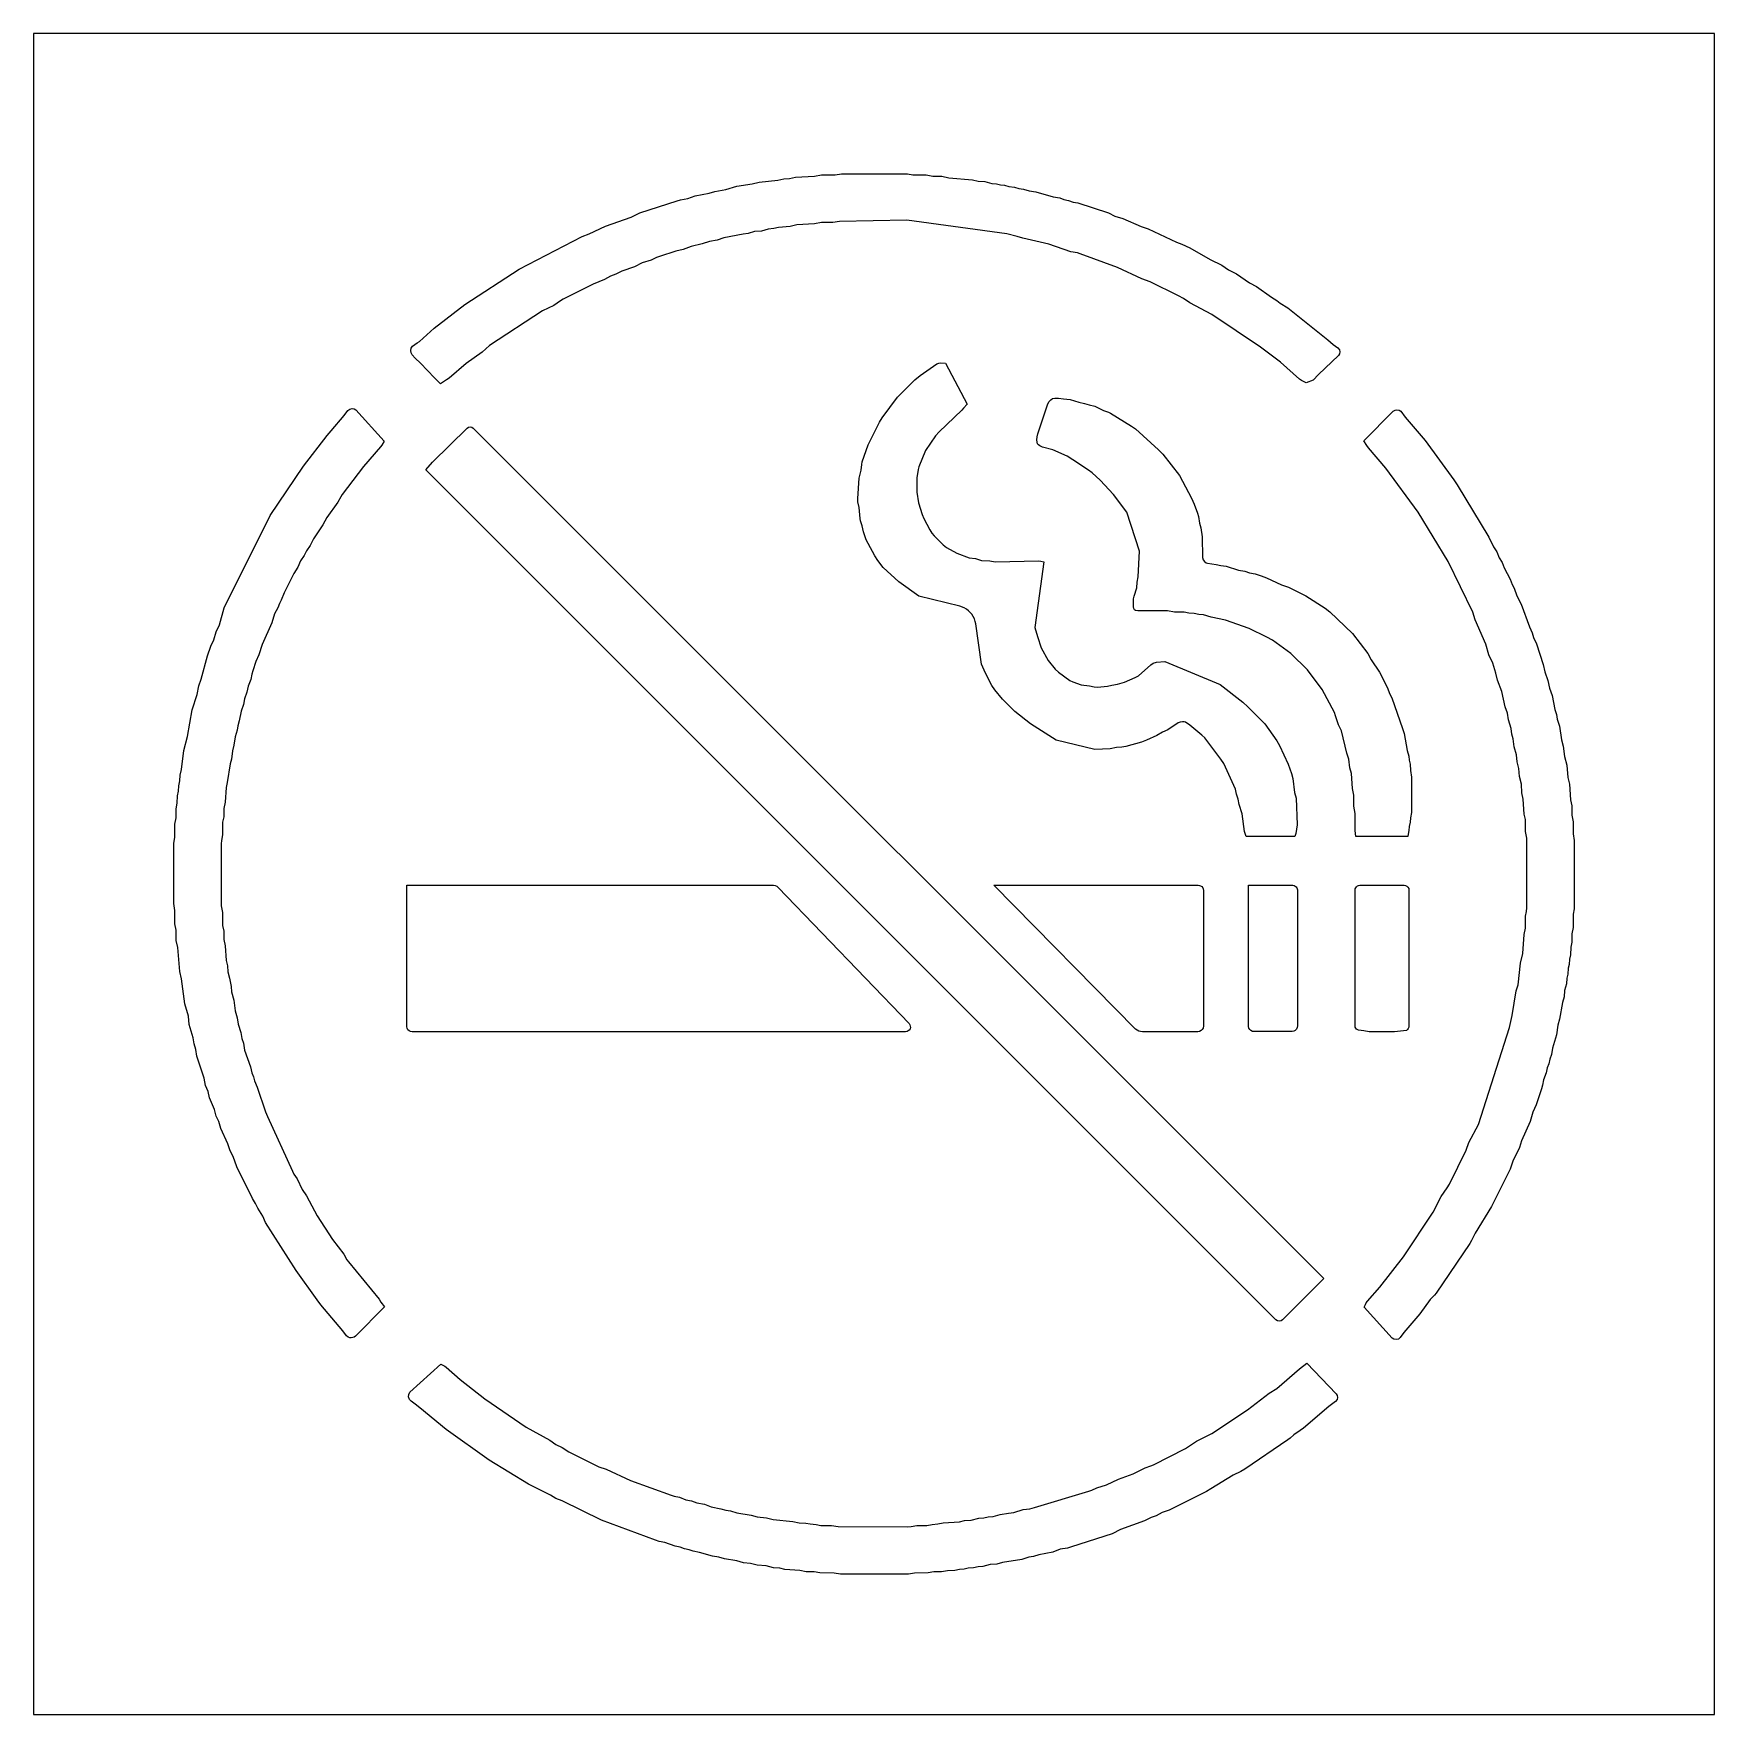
# Model space of a CAD drawing. Header units: inches. Extents: x 0 to 36, y 0 to 36.
import ezdxf

# ---------------------------------------------------------------- set-up
doc = ezdxf.new("R2010")
doc.units = ezdxf.units.IN
doc.header["$MEASUREMENT"] = 0
doc.layers.add('CUT', color=1, linetype='Continuous')

msp = doc.modelspace()

# ---------------------------------------------------------------- linework, layer by layer
at = {"layer": 'CUT'}
for points in [[(0, 0), (36, 0), (36, 36), (0, 36)], [(12.797, 32.071), (12.986, 32.159), (13.785, 32.418), (13.857, 32.437), (14.012, 32.465), (14.172, 32.523), (14.473, 32.585), (14.59, 32.62), (14.83, 32.662), (15.06, 32.731), (15.393, 32.779), (15.54, 32.817), (15.942, 32.859), (16.068, 32.888), (16.192, 32.896), (16.317, 32.922), (16.729, 32.944), (16.876, 32.972), (17.167, 32.975), (17.307, 32.999), (18.649, 33), (18.715, 32.997), (18.834, 32.975), (19.118, 32.972), (19.258, 32.948), (19.451, 32.945), (19.606, 32.914), (20.113, 32.87), (20.232, 32.843), (20.371, 32.832), (20.522, 32.791), (20.625, 32.782), (20.707, 32.764), (20.793, 32.753), (20.89, 32.728), (21.007, 32.71), (21.104, 32.684), (21.205, 32.669), (21.325, 32.632), (21.464, 32.614), (21.839, 32.506), (21.977, 32.481), (22.067, 32.448), (22.167, 32.426), (22.263, 32.392), (22.365, 32.374), (23.02, 32.158), (23.16, 32.092), (23.331, 32.04), (23.722, 31.868), (23.87, 31.822), (24.478, 31.531), (24.594, 31.488), (24.762, 31.412), (25.198, 31.161), (25.448, 31.043), (25.594, 30.94), (25.761, 30.856), (26.045, 30.662), (26.19, 30.586), (26.511, 30.353), (26.625, 30.286), (26.701, 30.223), (26.861, 30.129), (27.722, 29.441), (27.838, 29.343), (27.938, 29.269), (27.968, 29.229), (27.977, 29.183), (27.97, 29.142), (27.946, 29.104), (27.522, 28.7), (27.403, 28.577), (27.253, 28.517), (27.188, 28.555), (27.157, 28.57), (27.116, 28.601), (26.704, 28.961), (26.281, 29.284), (25.233, 29.984), (24.763, 30.235), (24.629, 30.327), (24.523, 30.383), (23.912, 30.687), (23.739, 30.747), (23.216, 30.992), (22.413, 31.285), (22.356, 31.302), (22.218, 31.328), (21.743, 31.491), (21.187, 31.616), (21.069, 31.651), (20.843, 31.709), (18.701, 32.004), (17.258, 31.979), (17.118, 31.955), (16.872, 31.952), (16.725, 31.924), (16.344, 31.902), (16.204, 31.871), (15.958, 31.849), (15.854, 31.824), (15.73, 31.811), (15.587, 31.772), (15.439, 31.758), (15.302, 31.72), (15.201, 31.706), (14.784, 31.624), (14.644, 31.577), (14.475, 31.55), (14.322, 31.494), (14.081, 31.439), (13.913, 31.375), (13.754, 31.343), (13.406, 31.227), (13.343, 31.203), (13.23, 31.147), (13.037, 31.09), (12.871, 31.006), (12.602, 30.912), (12.469, 30.845), (12.353, 30.803), (12.228, 30.737), (11.985, 30.636), (11.341, 30.314), (11.283, 30.28), (11.144, 30.18), (10.901, 30.063), (9.767, 29.317), (9.604, 29.175), (9.267, 28.936), (8.899, 28.617), (8.841, 28.586), (8.714, 28.499), (8.587, 28.626), (8.289, 28.942), (8.171, 29.045), (8.109, 29.121), (8.084, 29.165), (8.076, 29.216), (8.088, 29.264), (8.118, 29.307), (8.212, 29.376), (8.265, 29.409), (8.577, 29.689), (9.237, 30.197), (10.399, 30.955), (11.75, 31.657), (11.902, 31.71), (12.246, 31.877)], [(17.679, 26.478), (17.723, 26.651), (17.737, 26.769), (17.75, 26.827), (17.873, 27.189), (18.117, 27.678), (18.178, 27.773), (18.504, 28.213), (18.873, 28.586), (18.989, 28.68), (19.345, 28.927), (19.386, 28.942), (19.429, 28.947), (19.535, 28.943), (19.998, 28.063), (19.915, 27.98), (19.881, 27.935), (19.394, 27.468), (19.319, 27.384), (19.104, 27.069), (18.962, 26.722), (18.946, 26.665), (18.914, 26.482), (18.915, 26.176), (18.955, 25.949), (19.032, 25.698), (19.065, 25.615), (19.196, 25.37), (19.239, 25.301), (19.289, 25.245), (19.485, 25.049), (19.554, 24.992), (19.777, 24.87), (20.037, 24.775), (20.176, 24.755), (20.304, 24.716), (20.481, 24.706), (20.592, 24.685), (21.528, 24.706), (21.576, 24.703), (21.636, 24.683), (21.446, 23.282), (21.501, 23.09), (21.577, 22.847), (21.728, 22.572), (21.882, 22.388), (21.953, 22.322), (22.196, 22.147), (22.256, 22.117), (22.44, 22.054), (22.617, 22.029), (22.714, 22.007), (22.786, 22.005), (23.002, 22.024), (23.092, 22.046), (23.215, 22.064), (23.366, 22.108), (23.592, 22.208), (23.663, 22.248), (23.926, 22.481), (23.979, 22.519), (24.048, 22.534), (24.229, 22.555), (25.418, 22.056), (25.903, 21.677), (26.009, 21.583), (26.372, 21.215), (26.625, 20.852), (26.686, 20.749), (26.871, 20.355), (26.943, 20.15), (26.968, 20.049), (27.01, 19.745), (27.041, 19.627), (27.066, 19.052), (27.038, 18.871), (27.016, 18.805), (25.973, 18.805), (25.938, 18.912), (25.885, 19.29), (25.823, 19.49), (25.801, 19.606), (25.765, 19.71), (25.742, 19.817), (25.492, 20.37), (25.43, 20.463), (25.086, 20.917), (25.025, 20.972), (24.764, 21.185), (24.675, 21.25), (24.642, 21.261), (24.608, 21.262), (24.558, 21.252), (24.516, 21.237), (24.292, 21.089), (24.181, 21.04), (24.061, 20.966), (23.836, 20.863), (23.73, 20.826), (23.391, 20.732), (23.31, 20.715), (23.192, 20.707), (23.059, 20.684), (22.727, 20.668), (21.902, 20.867), (21.355, 21.215), (21.013, 21.484), (20.752, 21.743), (20.589, 21.948), (20.527, 22.041), (20.385, 22.305), (20.3, 22.493), (20.182, 23.356), (20.17, 23.411), (20.152, 23.464), (20.127, 23.515), (20.096, 23.563), (20.027, 23.637), (19.982, 23.671), (19.933, 23.7), (19.838, 23.735), (18.963, 23.951), (18.532, 24.256), (18.198, 24.568), (18.082, 24.715), (18.015, 24.814), (17.872, 25.078), (17.834, 25.159), (17.776, 25.329), (17.75, 25.46), (17.713, 25.563), (17.703, 25.614), (17.682, 25.853), (17.657, 25.971), (17.656, 26.044)], [(28.276, 19.69), (28.248, 19.83), (28.225, 20.151), (28.194, 20.276), (28.17, 20.46), (28.127, 20.591), (28.011, 21.064), (27.948, 21.198), (27.887, 21.391), (27.86, 21.461), (27.599, 21.95), (27.284, 22.37), (26.929, 22.725), (26.532, 23.007), (26.416, 23.076), (26.039, 23.261), (25.53, 23.44), (25.221, 23.498), (25.057, 23.548), (24.955, 23.558), (24.858, 23.578), (24.741, 23.585), (24.644, 23.605), (24.436, 23.61), (24.289, 23.634), (23.652, 23.636), (23.604, 23.643), (23.577, 23.659), (23.562, 23.686), (23.556, 23.72), (23.559, 23.891), (23.571, 23.949), (23.626, 24.128), (23.64, 24.252), (23.661, 24.363), (23.69, 24.912), (23.413, 25.751), (23.13, 26.127), (22.845, 26.435), (22.67, 26.589), (22.592, 26.647), (22.261, 26.868), (22.134, 26.946), (21.827, 27.087), (21.61, 27.143), (21.55, 27.168), (21.521, 27.189), (21.502, 27.215), (21.492, 27.247), (21.489, 27.298), (21.494, 27.365), (21.51, 27.43), (21.726, 28.069), (21.754, 28.121), (21.787, 28.159), (21.822, 28.182), (21.871, 28.194), (21.952, 28.195), (22.056, 28.174), (22.203, 28.161), (22.388, 28.104), (22.511, 28.08), (22.608, 28.046), (22.729, 28.017), (22.918, 27.926), (23.021, 27.891), (23.068, 27.87), (23.514, 27.594), (23.6, 27.534), (24.096, 27.087), (24.188, 26.989), (24.543, 26.534), (24.8, 26.051), (24.86, 25.922), (24.929, 25.731), (24.949, 25.66), (24.972, 25.512), (24.997, 25.415), (25.028, 25.225), (25.034, 24.778), (25.048, 24.731), (25.078, 24.692), (25.112, 24.668), (25.145, 24.655), (25.329, 24.631), (25.426, 24.607), (25.542, 24.59), (25.808, 24.511), (25.946, 24.485), (26.043, 24.45), (26.166, 24.427), (26.294, 24.386), (26.406, 24.343), (26.726, 24.196), (26.879, 24.145), (27.248, 23.96), (27.665, 23.693), (27.764, 23.614), (28.246, 23.153), (28.575, 22.725), (28.648, 22.587), (28.827, 22.32), (28.995, 21.985), (29.043, 21.863), (29.092, 21.775), (29.321, 21.117), (29.353, 21.01), (29.419, 20.648), (29.453, 20.523), (29.463, 20.437), (29.481, 20.355), (29.488, 20.215), (29.511, 20.075), (29.51, 19.318), (29.489, 19.206), (29.482, 19.112), (29.462, 19.015), (29.455, 18.929), (29.445, 18.896), (29.431, 18.805), (28.322, 18.805), (28.305, 18.93), (28.303, 19.297), (28.279, 19.452)], [(3.912, 12.815), (3.872, 12.958), (3.77, 13.208), (3.739, 13.344), (3.685, 13.473), (3.653, 13.625), (3.498, 14.095), (3.475, 14.24), (3.436, 14.359), (3.418, 14.49), (3.333, 14.778), (3.314, 14.955), (3.242, 15.222), (3.169, 15.757), (3.131, 15.911), (3.086, 16.426), (3.056, 16.573), (3.052, 16.796), (3.028, 16.936), (3.025, 17.22), (3.001, 17.368), (3, 18.59), (3, 18.59), (3.003, 18.663), (3.025, 18.782), (3.028, 19.066), (3.052, 19.206), (3.056, 19.399), (3.078, 19.518), (3.083, 19.673), (3.104, 19.777), (3.11, 19.887), (3.131, 19.998), (3.138, 20.115), (3.168, 20.241), (3.215, 20.643), (3.298, 20.946), (3.399, 21.515), (3.501, 21.844), (3.536, 22.027), (3.588, 22.174), (3.726, 22.672), (3.796, 22.878), (3.863, 23.018), (3.912, 23.19), (3.982, 23.338), (4.084, 23.702), (5.068, 25.677), (5.783, 26.735), (6.285, 27.39), (6.371, 27.494), (6.654, 27.822), (6.727, 27.926), (6.77, 27.959), (6.823, 27.971), (6.867, 27.962), (6.905, 27.939), (7.505, 27.269), (7.459, 27.187), (7.429, 27.146), (7.064, 26.728), (6.61, 26.131), (6.578, 26.081), (6.516, 25.963), (6.278, 25.636), (6.194, 25.479), (5.992, 25.181), (5.921, 25.034), (5.844, 24.925), (5.795, 24.822), (5.716, 24.706), (5.659, 24.569), (5.576, 24.439), (5.368, 24.023), (5.305, 23.864), (5.267, 23.796), (5.229, 23.703), (5.159, 23.571), (5.1, 23.379), (4.893, 22.913), (4.827, 22.691), (4.76, 22.551), (4.692, 22.352), (4.672, 22.281), (4.651, 22.164), (4.598, 22.025), (4.57, 21.896), (4.515, 21.75), (4.495, 21.627), (4.446, 21.487), (4.406, 21.282), (4.374, 21.171), (4.36, 21.078), (4.316, 20.936), (4.291, 20.758), (4.259, 20.641), (4.237, 20.463), (4.212, 20.359), (4.149, 19.961), (4.125, 19.85), (4.103, 19.536), (4.076, 19.404), (4.071, 19.226), (4.049, 19.107), (4.045, 18.839), (4.024, 18.72), (4.02, 18.647), (4.02, 17.319), (4.045, 17.172), (4.048, 16.896), (4.071, 16.778), (4.075, 16.6), (4.103, 16.46), (4.125, 16.146), (4.15, 16.035), (4.16, 15.903), (4.198, 15.766), (4.229, 15.589), (4.241, 15.473), (4.287, 15.3), (4.315, 15.07), (4.36, 14.92), (4.379, 14.781), (4.435, 14.603), (4.459, 14.48), (4.495, 14.376), (4.518, 14.23), (4.643, 13.869), (4.672, 13.74), (4.707, 13.653), (4.729, 13.57), (4.789, 13.435), (4.965, 12.909), (5.006, 12.804), (5.543, 11.632), (5.575, 11.573), (5.645, 11.469), (5.754, 11.239), (5.842, 11.11), (6.073, 10.681), (6.404, 10.172), (6.644, 9.856), (6.712, 9.733), (6.741, 9.69), (7.398, 8.89), (7.437, 8.831), (7.514, 8.726), (6.896, 8.104), (6.868, 8.082), (6.837, 8.069), (6.805, 8.065), (6.772, 8.068), (6.739, 8.08), (6.703, 8.108), (6.622, 8.217), (6.155, 8.773), (6.072, 8.879), (5.622, 9.507), (4.967, 10.539), (4.911, 10.673), (4.803, 10.843), (4.756, 10.946), (4.69, 11.052), (4.352, 11.73), (4.273, 11.948), (4.207, 12.069), (4.161, 12.217), (4.008, 12.551), (3.964, 12.701)], [(31.496, 24.556), (31.626, 24.312), (31.669, 24.204), (31.714, 24.123), (31.769, 23.961), (31.86, 23.782), (32.038, 23.296), (32.098, 23.168), (32.128, 23.065), (32.188, 22.93), (32.335, 22.489), (32.368, 22.33), (32.435, 22.148), (32.467, 21.98), (32.523, 21.826), (32.586, 21.525), (32.618, 21.415), (32.634, 21.314), (32.68, 21.165), (32.724, 20.876), (32.762, 20.737), (32.787, 20.514), (32.84, 20.329), (32.863, 20.068), (32.896, 19.921), (32.918, 19.585), (32.944, 19.46), (32.948, 19.259), (32.972, 19.119), (32.975, 18.857), (32.999, 18.717), (33, 17.33), (32.997, 17.257), (32.975, 17.138), (32.972, 16.854), (32.949, 16.721), (32.944, 16.543), (32.923, 16.432), (32.917, 16.269), (32.897, 16.173), (32.887, 16.064), (32.87, 15.981), (32.862, 15.857), (32.843, 15.768), (32.83, 15.65), (32.792, 15.507), (32.78, 15.367), (32.748, 15.249), (32.686, 14.888), (32.649, 14.763), (32.619, 14.556), (32.534, 14.269), (32.508, 14.131), (32.473, 14.034), (32.451, 13.935), (32.419, 13.845), (32.399, 13.744), (32.341, 13.591), (32.32, 13.475), (32.297, 13.396), (32.183, 13.055), (32.11, 12.901), (32.052, 12.699), (31.872, 12.287), (31.826, 12.14), (31.684, 11.851), (31.623, 11.678), (31.224, 10.88), (30.877, 10.309), (30.8, 10.147), (30.762, 10.083), (30.04, 9.024), (30.003, 8.977), (29.911, 8.884), (29.694, 8.578), (29.346, 8.177), (29.271, 8.07), (29.231, 8.04), (29.182, 8.028), (29.137, 8.035), (29.096, 8.06), (28.496, 8.725), (28.527, 8.781), (28.541, 8.813), (28.567, 8.848), (28.837, 9.149), (29.34, 9.803), (29.977, 10.757), (30.151, 11.089), (30.277, 11.275), (30.324, 11.36), (30.686, 12.085), (30.744, 12.251), (30.949, 12.637), (31.614, 14.709), (31.668, 14.972), (31.756, 15.496), (31.795, 15.628), (31.844, 16.09), (31.898, 16.299), (31.924, 16.703), (31.952, 16.843), (31.956, 17.096), (31.977, 17.2), (31.98, 17.273), (31.98, 18.766), (31.955, 18.913), (31.951, 19.166), (31.925, 19.284), (31.902, 19.605), (31.875, 19.738), (31.869, 19.924), (31.826, 20.089), (31.813, 20.26), (31.774, 20.403), (31.76, 20.551), (31.713, 20.724), (31.69, 20.894), (31.664, 20.998), (31.647, 21.114), (31.589, 21.3), (31.567, 21.445), (31.516, 21.584), (31.444, 21.906), (31.352, 22.152), (31.322, 22.304), (31.253, 22.517), (31.172, 22.693), (31.104, 22.922), (30.878, 23.445), (30.827, 23.606), (30.295, 24.69), (29.656, 25.75), (28.966, 26.695), (28.593, 27.125), (28.559, 27.181), (28.491, 27.278), (29.122, 27.914), (29.16, 27.935), (29.202, 27.943), (29.245, 27.935), (29.282, 27.914), (29.379, 27.786), (29.803, 27.287), (30.418, 26.444), (30.492, 26.332), (31.17, 25.217), (31.272, 25.008), (31.338, 24.903), (31.391, 24.772), (31.452, 24.671)], [(8.547, 26.821), (9.283, 27.552), (9.315, 27.57), (9.351, 27.576), (9.384, 27.569), (9.416, 27.55), (27.633, 9.333), (26.751, 8.451), (26.719, 8.432), (26.681, 8.425), (26.642, 8.432), (26.608, 8.453), (8.403, 26.658)], [(7.991, 14.73), (7.991, 17.759), (15.845, 17.759), (15.884, 17.753), (15.92, 17.738), (15.95, 17.714), (18.751, 14.797), (18.769, 14.772), (18.778, 14.743), (18.779, 14.712), (18.772, 14.684), (18.756, 14.658), (18.735, 14.638), (18.707, 14.624), (18.677, 14.619), (8.105, 14.619), (8.075, 14.623), (8.042, 14.638), (8.015, 14.663), (7.998, 14.695)], [(23.67, 14.635), (23.634, 14.655), (23.603, 14.68), (20.567, 17.759), (24.945, 17.759), (24.972, 17.755), (24.995, 17.747), (25.02, 17.729), (25.04, 17.706), (25.052, 17.679), (25.057, 17.649), (25.057, 14.747), (25.049, 14.701), (25.03, 14.669), (25.006, 14.645), (24.975, 14.628), (24.939, 14.62), (23.75, 14.62), (23.709, 14.624)], [(26.957, 14.624), (26.138, 14.624), (26.105, 14.629), (26.072, 14.645), (26.048, 14.668), (26.03, 14.7), (26.023, 14.736), (26.023, 17.759), (26.97, 17.759), (26.997, 17.754), (27.024, 17.741), (27.043, 17.725), (27.058, 17.704), (27.07, 17.659), (27.07, 14.746), (27.065, 14.71), (27.048, 14.675), (27.023, 14.649), (26.992, 14.632)], [(29.454, 14.719), (29.442, 14.691), (29.424, 14.667), (29.403, 14.649), (29.149, 14.62), (28.603, 14.62), (28.491, 14.641), (28.377, 14.654), (28.336, 14.677), (28.304, 14.717), (28.304, 17.654), (28.307, 17.679), (28.318, 17.706), (28.335, 17.728), (28.355, 17.744), (28.378, 17.754), (28.403, 17.758), (29.357, 17.759), (29.387, 17.753), (29.414, 17.74), (29.436, 17.719), (29.452, 17.69), (29.458, 17.655), (29.458, 14.749)], [(11.182, 5.783), (11.323, 5.716), (11.466, 5.623), (12.104, 5.305), (12.264, 5.252), (12.786, 5.007), (13.654, 4.693), (13.718, 4.673), (13.834, 4.651), (13.973, 4.598), (14.088, 4.574), (14.206, 4.531), (14.367, 4.5), (14.513, 4.446), (14.718, 4.406), (14.829, 4.374), (14.923, 4.36), (15.065, 4.315), (15.368, 4.268), (15.5, 4.232), (15.7, 4.21), (15.839, 4.175), (16.264, 4.133), (16.397, 4.104), (16.537, 4.097), (16.634, 4.078), (16.758, 4.07), (16.862, 4.049), (17.093, 4.044), (17.233, 4.021), (18.71, 4.02), (18.799, 4.023), (18.917, 4.045), (19.133, 4.049), (19.244, 4.07), (19.369, 4.078), (19.48, 4.102), (19.83, 4.126), (19.941, 4.15), (20.082, 4.161), (20.248, 4.202), (20.351, 4.211), (20.448, 4.231), (20.551, 4.24), (20.702, 4.281), (20.878, 4.311), (20.995, 4.324), (21.196, 4.385), (21.335, 4.402), (21.436, 4.428), (22.6, 4.778), (22.663, 4.801), (22.776, 4.856), (22.977, 4.914), (23.234, 5.037), (23.552, 5.149), (23.81, 5.284), (23.928, 5.323), (23.983, 5.347), (24.673, 5.693), (24.911, 5.85), (25.237, 6.019), (26.002, 6.521), (26.462, 6.882), (26.627, 6.98), (27.116, 7.401), (27.269, 7.522), (27.897, 6.867), (27.919, 6.831), (27.927, 6.789), (27.917, 6.742), (27.888, 6.702), (27.744, 6.592), (27.202, 6.131), (27.131, 6.077), (26.991, 5.991), (26.914, 5.915), (26.867, 5.879), (25.941, 5.254), (25.858, 5.203), (25.69, 5.122), (25.217, 4.831), (25.119, 4.776), (24.321, 4.376), (24.17, 4.322), (24.045, 4.256), (23.935, 4.217), (23.796, 4.146), (23.282, 3.957), (23.101, 3.87), (22.231, 3.587), (22.145, 3.563), (21.99, 3.536), (21.83, 3.478), (21.529, 3.415), (21.418, 3.382), (21.318, 3.367), (21.168, 3.32), (20.754, 3.252), (20.629, 3.219), (20.49, 3.208), (20.331, 3.166), (20.229, 3.157), (20.132, 3.137), (20.015, 3.13), (19.932, 3.112), (19.831, 3.104), (19.734, 3.084), (19.572, 3.078), (19.446, 3.055), (19.282, 3.052), (19.157, 3.029), (18.866, 3.026), (18.74, 3.003), (18.659, 3), (17.286, 3.001), (17.146, 3.025), (16.84, 3.029), (16.722, 3.051), (16.544, 3.056), (16.411, 3.083), (16.091, 3.106), (15.98, 3.131), (15.847, 3.141), (15.689, 3.183), (15.496, 3.195), (15.352, 3.234), (15.205, 3.248), (15.061, 3.287), (14.797, 3.331), (14.677, 3.368), (14.538, 3.386), (14.265, 3.467), (14.127, 3.494), (14.044, 3.524), (13.944, 3.546), (13.848, 3.58), (13.74, 3.602), (13.523, 3.683), (13.4, 3.706), (13.321, 3.731), (12.162, 4.162), (11.318, 4.571), (11.183, 4.624), (11.071, 4.693), (10.603, 4.932), (9.757, 5.446), (8.836, 6.104), (8.274, 6.566), (8.174, 6.647), (8.084, 6.711), (8.05, 6.748), (8.033, 6.798), (8.035, 6.852), (8.058, 6.9), (8.722, 7.504), (8.777, 7.474), (8.809, 7.461), (8.839, 7.44), (9.139, 7.17), (9.665, 6.758), (10.55, 6.152), (11.054, 5.871)]]:
    msp.add_lwpolyline(points, close=True, dxfattribs=at)

doc.saveas('drawing.dxf')
